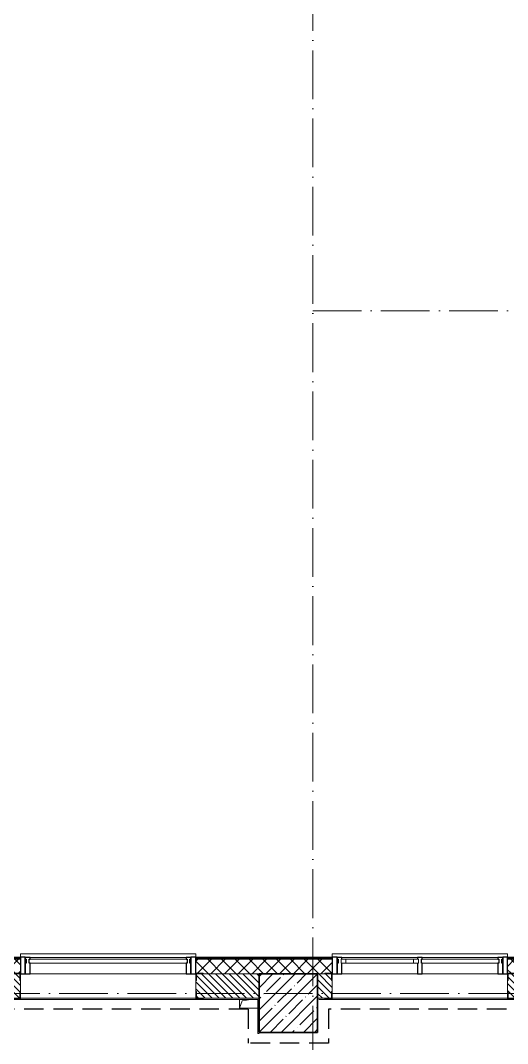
# Model space of a CAD drawing. Header units: millimetres. Extents: x -213536 to 1564669, y -45299 to 942238.
# Drawn here: x 464466 to 469466, y 513787 to 524283 of the extents above; entities that cross this region are included whole.
import ezdxf

# ---------------------------------------------------------------- set-up
doc = ezdxf.new("R2010")
doc.units = ezdxf.units.MM
for name, pattern in [('50_200_ШТРИХ_1Т_ш5_п1_п1_', [700, 500, -100, 0, -100]), ('Штрих короткий', [300, 150, -150]), ('Штриховая _2 мм - 1 мм_', [300, 200, -100])]:
    doc.linetypes.add(name, pattern=pattern)
for name, color, linetype, lineweight in [('0-1', 7, 'Continuous', 5), ('0-2', 7, 'Continuous', 9), ('3) ЖБ 4м', 3, 'Continuous', 30), ('Импосты витража', 7, 'Continuous', 9), ('Импосты витража-1', 7, 'Continuous', 25), ('Каркас_Импост', 7, 'Continuous', 13), ('Каркас_Импост-1', 7, 'Continuous', 9), ('Несущие колонны', 7, 'Continuous', 9), ('Несущие колонны-1', 7, 'Continuous', 35), ('Обобщенные модели', 7, 'Continuous', 9), ('Общие ребра', 7, 'Continuous', 9), ('Окна', 7, 'Continuous', 9), ('Оси-2', 7, '50_200_ШТРИХ_1Т_ш5_п1_п1_', 9), ('Остекление-1', 7, 'Continuous', 9), ('Перемычка-1', 7, 'Штрих короткий', 9), ('Стены', 7, 'Continuous', 9), ('Стены-1', 7, 'Continuous', 13), ('Штриховка разреза-1', 7, 'Continuous', 9)]:
    doc.layers.add(name, color=color, linetype=linetype, lineweight=lineweight)
doc.layers.add('СТ-1_1', color=7, linetype='Штриховая _2 мм - 1 мм_', lineweight=90, true_color=0x888888)
doc.layers.get('0-2').off()
pattern_1 = [(135, (0, 0), (-35.35534, -35.35534), [])]

# ---------------------------------------------------------------- blocks, each defined once
blk = doc.blocks.new('Ос 3 эт верх часть')
at = {"layer": 'Оси-2'}
for p, q in [((467466, 535177.6), (467466, 499613)), ((467466, 521302.4), (535374.3, 521302.4)), ((535374.3, 514302.4), (426847.2, 514302.4))]:
    blk.add_line(p, q, dxfattribs=at)
blk = doc.blocks.new('BSC_Колонна _Прямоугольная - 600х600-V75-АИ2_03_План отделки стен 3-го этажа _Часть 1_')
at = {"layer": 'Несущие колонны'}
h = blk.add_hatch(dxfattribs=at)
h.set_pattern_fill('FP_72', color=256, style=0, pattern_type=2)
h.set_pattern_definition([(45, (-38050, -69300), (-114.04925, 114.04925), []), (45, (-37935.95, -69300), (-114.04925, 114.04925), [201.613, -40.323, 3.353, -36.97])])
h.paths.add_polyline_path([(-300, -300), (300, -300), (300, 300), (-300, 300)], flags=0)
at = {"layer": 'Несущие колонны-1'}
for p, q in [((300, 300), (-300, 300)), ((-300, 300), (-300, -300)), ((300, -300), (300, 300)), ((-300, -300), (300, -300))]:
    blk.add_line(p, q, dxfattribs=at)
blk = doc.blocks.new('Проем_Дверь_Прямоугольный - 1800х2700h_оконные проемы-25805030-АИ2_03_План отделки стен 3-го этажа _Часть 1_')
at = {"layer": 'Перемычка-1'}
for p, q in [((900, 125), (-900, 125)), ((900, -125), (-900, -125))]:
    blk.add_line(p, q, dxfattribs=at)
blk = doc.blocks.new('Фахверк_СКБ_Уголок - 250_2700-27497298-АИ2_03_План отделки стен 3-го этажа _Часть 1_')
at = {"layer": 'Обобщенные модели'}
for p, q in [((200, 181), (125, 181)), ((125, 181), (125, 106)), ((125, 106), (131, 106)), ((131, 106), (131, 175)), ((131, 175), (200, 175)), ((200, 175), (200, 181)), ((131, -6), (125, -6)), ((125, -6), (125, -81)), ((125, -81), (200, -81)), ((131, -75), (131, -6)), ((200, -75), (131, -75)), ((200, -81), (200, -75))]:
    blk.add_line(p, q, dxfattribs=at)
blk = doc.blocks.new('Фахверк_СКБ_Уголок - 250_2700-27509033-АИ2_03_План отделки стен 3-го этажа _Часть 1_')
at = {"layer": 'Обобщенные модели'}
for p, q in [((125, 181), (50, 181)), ((50, 181), (50, 175)), ((50, 175), (119, 175)), ((119, 175), (119, 106)), ((119, 106), (125, 106)), ((125, 106), (125, 181)), ((119, -75), (50, -75)), ((50, -75), (50, -81)), ((50, -81), (125, -81)), ((125, -6), (119, -6)), ((119, -6), (119, -75)), ((125, -81), (125, -6))]:
    blk.add_line(p, q, dxfattribs=at)
blk = doc.blocks.new('Фахверк_СКБ_Уголок - 250_2700_1-27501432-АИ2_03_План отделки стен 3-го этажа _Часть 1_')
at = {"layer": 'Обобщенные модели'}
for p, q in [((200, 181), (125, 181)), ((125, 181), (125, 106)), ((125, 106), (131, 106)), ((131, 106), (131, 175)), ((131, 175), (200, 175)), ((200, 175), (200, 181)), ((131, -6), (125, -6)), ((125, -6), (125, -81)), ((125, -81), (200, -81)), ((131, -75), (131, -6)), ((200, -75), (131, -75)), ((200, -81), (200, -75))]:
    blk.add_line(p, q, dxfattribs=at)
blk = doc.blocks.new('PNS_Панель прямоугольная1 - Нр_Стекло - 40мм-25293744-АИ2_03_План отделки стен 3-го этажа _Часть 1_')
at = {"layer": 'Остекление-1'}
for p, q in [((-800, 40), (800, 40)), ((-810, 0), (810, 0)), ((800, 0), (-800, 0))]:
    blk.add_line(p, q, dxfattribs=at)
blk = doc.blocks.new('Прямоугольный импост - Импост структурный с накладкой - 150мм-25651488-АИ2_03_План отделки стен 3-го этажа _Часть 1_')
at = {"layer": 'Импосты витража'}
for p, q in [((26050, 70600), (26050, 72200)), ((26217, 70600), (26217, 72200))]:
    blk.add_line(p, q, dxfattribs=at)
blk = doc.blocks.new('Прямоугольный импост - Импост структурный с накладкой - 150мм-25896089-АИ2_03_План отделки стен 3-го этажа _Часть 1_')
at = {"layer": 'Импосты витража-1'}
for p, q in [((-25, 0), (-25, 17)), ((-25, 17), (25, 17)), ((-15, 0), (-25, 0)), ((-15, -40), (-15, 0)), ((25, 0), (15, 0)), ((15, 0), (15, -40)), ((25, 17), (25, 0)), ((-25, -150), (-25, -40)), ((-25, -40), (-15, -40)), ((15, -40), (25, -40)), ((25, -40), (25, -150)), ((25, -150), (-25, -150))]:
    blk.add_line(p, q, dxfattribs=at)
blk = doc.blocks.new('Прямоугольный импост - Откос СФТК_50х170 мм-27754338-АИ2_03_План отделки стен 3-го этажа _Часть 1_')
at = {"layer": 'Импосты витража-1'}
for p, q in [((0, 20), (-50, 20)), ((-50, 20), (-50, -150)), ((0, -144), (0, 20)), ((-50, -150), (0, -150))]:
    blk.add_line(p, q, dxfattribs=at)
blk = doc.blocks.new('Прямоугольный импост - Откос СФТК_50х170 мм-31904755-АИ2_03_План отделки стен 3-го этажа _Часть 1_')
at = {"layer": 'Импосты витража-1'}
for p, q in [((-50, 20), (0, 20)), ((-50, -150), (-50, 20)), ((0, 20), (0, -144)), ((0, -150), (-50, -150))]:
    blk.add_line(p, q, dxfattribs=at)
blk = doc.blocks.new('PNS_Панель прямоугольная2 - Нр_Стекло - 40мм-26243474-АИ2_03_План отделки стен 3-го этажа _Часть 1_')
at = {"layer": 'Каркас_Импост'}
for p, q in [((-397.5, 0), (-397.5, 40)), ((-397.5, 40), (-347.5, 40)), ((-347.5, 40), (-347.5, 0)), ((397.5, 40), (347.5, 40)), ((347.5, 40), (347.5, 0)), ((397.5, 0), (397.5, 40)), ((-347.5, 0), (-397.5, 0)), ((347.5, 0), (397.5, 0))]:
    blk.add_line(p, q, dxfattribs=at)
at = {"layer": 'Каркас_Импост-1'}
for p, q in [((-347.5, 40), (347.5, 40)), ((-347.5, 0), (347.5, 0))]:
    blk.add_line(p, q, dxfattribs=at)
blk = doc.blocks.new('Прямоугольный импост - Импост структурный с накладкой - 150мм-25647633-АИ2_03_План отделки стен 3-го этажа _Часть 1_')
at = {"layer": 'Импосты витража-1'}
for p, q in [((-25, 0), (-25, 17)), ((-25, 17), (25, 17)), ((-15, 0), (-25, 0)), ((-15, -40), (-15, 0)), ((25, 17), (25, 0)), ((-25, -150), (-25, -40)), ((-25, -40), (-15, -40)), ((25, -40), (25, -150)), ((25, -150), (-25, -150))]:
    blk.add_line(p, q, dxfattribs=at)
blk = doc.blocks.new('Прямоугольный импост - Импост структурный с накладкой - 150мм-25647642-АИ2_03_План отделки стен 3-го этажа _Часть 1_')
at = {"layer": 'Импосты витража'}
for p, q in [((78475, 87667), (77700, 87667)), ((78475, 87500), (77700, 87500))]:
    blk.add_line(p, q, dxfattribs=at)
blk = doc.blocks.new('Прямоугольный импост - Импост структурный с накладкой - 150мм-V149-АИ2_03_План отделки стен 3-го этажа _Часть 1_')
at = {"layer": 'Импосты витража-1'}
for p, q in [((-25, 0), (-25, 17)), ((-25, 17), (25, 17)), ((25, 0), (15, 0)), ((15, 0), (15, -40)), ((25, 17), (25, 0)), ((-25, -150), (-25, -40)), ((15, -40), (25, -40)), ((25, -40), (25, -150)), ((25, -150), (-25, -150))]:
    blk.add_line(p, q, dxfattribs=at)
blk = doc.blocks.new('PNS_Панель прямоугольная1 - Нр_Стекло - 40мм-25259299-АИ2_03_План отделки стен 3-го этажа _Часть 1_')
at = {"layer": 'Остекление-1'}
for p, q in [((-387.5, 40), (387.5, 40)), ((-397.5, 0), (397.5, 0)), ((387.5, 0), (-387.5, 0))]:
    blk.add_line(p, q, dxfattribs=at)
blk = doc.blocks.new('Прямоугольный импост - Импост структурный с накладкой - 150мм-25647644-АИ2_03_План отделки стен 3-го этажа _Часть 1_')
at = {"layer": 'Импосты витража-1'}
for p, q in [((-25, 0), (-25, 17)), ((-25, 17), (25, 17)), ((-15, 0), (-25, 0)), ((-15, -40), (-15, 0)), ((25, 0), (15, 0)), ((15, 0), (15, -40)), ((25, 17), (25, 0)), ((-25, -150), (-25, -40)), ((-25, -40), (-15, -40)), ((15, -40), (25, -40)), ((25, -40), (25, -150)), ((25, -150), (-25, -150))]:
    blk.add_line(p, q, dxfattribs=at)
blk = doc.blocks.new('Прямоугольный импост - Откос СФТК_50х170 мм-V184-АИ2_03_План отделки стен 3-го этажа _Часть 1_')
at = {"layer": 'Импосты витража-1'}
for p, q in [((-50, 20), (0, 20)), ((-50, -150), (-50, 20)), ((0, 20), (0, -144)), ((0, -150), (-50, -150))]:
    blk.add_line(p, q, dxfattribs=at)
blk = doc.blocks.new('Прямоугольный импост - Откос СФТК_50х170 мм-V185-АИ2_03_План отделки стен 3-го этажа _Часть 1_')
at = {"layer": 'Импосты витража-1'}
for p, q in [((0, 20), (-50, 20)), ((-50, 20), (-50, -150)), ((0, -144), (0, 20)), ((-50, -150), (0, -150))]:
    blk.add_line(p, q, dxfattribs=at)
blk = doc.blocks.new('AR_Отверстие прямоугольное _в плите_ - AR_Отверстие прямоугольное _в плите_-V223-АИ2_03_План отделки стен 3-го этажа _Часть 1_')
at = {"layer": 'Обобщенные модели'}
for p, q in [((-100, 38), (-100, -50)), ((-100, -50), (-75, 25)), ((-75, 25), (16, 38)), ((-100, -50), (88, -50))]:
    blk.add_line(p, q, dxfattribs=at)
blk = doc.blocks.new('Отлив_СКБ - Отлив витража_СФТК-31884011-АИ2_03_План отделки стен 3-го этажа _Часть 1_')
at = {"layer": 'Окна'}
for p, q in [((0, 3), (0, 37)), ((1800, 37), (0, 37)), ((50, 2), (1750, 2)), ((1800, 37), (1800, 3))]:
    blk.add_line(p, q, dxfattribs=at)
blk = doc.blocks.new('0125-Р-ОО-Ш2-АР-о_23_10_2024_rvt-1-АИ2_03_План отделки стен 3-го этажа _Часть 1_')
at = {"layer": 'Штриховка разреза-1'}
h = blk.add_hatch(dxfattribs=at)
h.set_pattern_fill('FP_50', color=256, style=0, pattern_type=2)
h.set_pattern_definition([(45, (0, 0), (-70.71068, 70.71068), []), (135, (0, 0), (-70.71068, -70.71068), [])])
h.paths.add_polyline_path([(47550, 69600), (47550, 69750), (46700, 69750), (46700, 69600), (47400, 69600)], flags=0)
h.paths.add_polyline_path([(44300, 69600), (44900, 69600), (44900, 69750), (43500, 69750), (43500, 69606), (43575, 69606), (43575, 69600), (43631, 69600)], flags=0)
h.paths.add_polyline_path([(41600, 69600), (41625, 69600), (41625, 69606), (41700, 69606), (41700, 69750), (40300, 69750), (40300, 69606), (40375, 69606), (40375, 69600), (41000, 69600)], flags=0)
h.paths.add_polyline_path([(38425, 69600), (38425, 69606), (38500, 69606), (38500, 69750), (37100, 69750), (37100, 69606), (37175, 69606), (37175, 69600), (38350, 69600)], flags=0)
h.paths.add_polyline_path([(34750, 69600), (35225, 69600), (35225, 69606), (35300, 69606), (35300, 69750), (33900, 69750), (33900, 69606), (33975, 69606), (33975, 69600), (34209, 69600)], flags=0)
h.paths.add_polyline_path([(31600, 69600), (32025, 69600), (32025, 69606), (32100, 69606), (32100, 69750), (30700, 69750), (30700, 69606), (30775, 69606), (30775, 69600), (31383, 69600)], flags=0)
h.paths.add_polyline_path([(28825, 69600), (28825, 69606), (28900, 69606), (28900, 69750), (26200, 69750), (26200, 69600), (27614, 69600)], flags=0)
h = blk.add_hatch(dxfattribs=at)
h.set_pattern_fill('FP_1', color=256, style=0, pattern_type=2)
h.set_pattern_definition(pattern_1)
h.paths.add_polyline_path([(37750, 69350), (37750, 69600), (37106, 69600), (37106, 69531), (37100, 69531), (37100, 69419), (37106, 69419), (37106, 69350), (37356, 69350)], flags=0)
h.paths.add_polyline_path([(35294, 69350), (35294, 69419), (35300, 69419), (35300, 69531), (35294, 69531), (35294, 69600), (34750, 69600), (34750, 69350), (35225, 69350)], flags=0)
h = blk.add_hatch(dxfattribs=at)
h.set_pattern_fill('FP_1', color=256, style=0, pattern_type=2)
h.set_pattern_definition(pattern_1)
h.paths.add_polyline_path([(41000, 69350), (41000, 69600), (40306, 69600), (40306, 69531), (40300, 69531), (40300, 69419), (40306, 69419), (40306, 69350), (40805, 69350)], flags=0)
h.paths.add_polyline_path([(38494, 69350), (38494, 69419), (38500, 69419), (38500, 69531), (38494, 69531), (38494, 69600), (38350, 69600), (38350, 69350), (38425, 69350)], flags=0)
at = {"layer": 'Общие ребра'}
for p, q in [((35300, 69762), (33900, 69762)), ((35300, 69756), (33900, 69756)), ((33900, 69750), (35300, 69750)), ((35300, 69750), (33900, 69750)), ((38500, 69762), (37100, 69762)), ((38500, 69756), (37100, 69756)), ((37100, 69750), (38500, 69750)), ((38500, 69750), (37100, 69750)), ((41700, 69762), (40300, 69762)), ((41700, 69756), (40300, 69756)), ((40300, 69750), (41700, 69750)), ((41700, 69750), (40300, 69750)), ((37750, 69600), (37175, 69600)), ((37175, 69600), (37750, 69600))]:
    blk.add_line(p, q, dxfattribs=at)
at = {"layer": 'Стены'}
for p, q in [((37100, 69350), (35300, 69350)), ((40300, 69350), (38500, 69350))]:
    blk.add_line(p, q, dxfattribs=at)
at = {"layer": 'Стены-1'}
for p, q in [((35300, 69770), (33900, 69770)), ((35300, 69750), (35300, 69770)), ((35300, 69606), (35300, 69750)), ((38500, 69770), (37100, 69770)), ((37100, 69770), (37100, 69750)), ((37100, 69750), (37100, 69606)), ((38500, 69750), (38500, 69770)), ((38500, 69606), (38500, 69750)), ((41700, 69770), (40300, 69770)), ((40300, 69770), (40300, 69750)), ((40300, 69750), (40300, 69606)), ((38425, 69600), (38350, 69600)), ((38350, 69600), (38425, 69600)), ((35300, 69419), (35300, 69531)), ((37100, 69531), (37100, 69419)), ((38500, 69419), (38500, 69531)), ((40300, 69531), (40300, 69419)), ((37175, 69350), (37750, 69350)), ((38350, 69350), (38425, 69350))]:
    blk.add_line(p, q, dxfattribs=at)
at = {"layer": '0-2'}
for name, p in [('Отлив_СКБ - Отлив витража_СФТК-31884011-АИ2_03_План отделки стен 3-го этажа _Часть 1_', (35300, 69767)), ('Отлив_СКБ - Отлив витража_СФТК-31884011-АИ2_03_План отделки стен 3-го этажа _Часть 1_', (38500, 69767)), ('Прямоугольный импост - Откос СФТК_50х170 мм-27754338-АИ2_03_План отделки стен 3-го этажа _Часть 1_', (37100, 69750)), ('Прямоугольный импост - Импост структурный с накладкой - 150мм-25647642-АИ2_03_План отделки стен 3-го этажа _Часть 1_', (-39100, -17900)), ('Прямоугольный импост - Импост структурный с накладкой - 150мм-25647642-АИ2_03_План отделки стен 3-го этажа _Часть 1_', (-38275, -17900)), ('Прямоугольный импост - Откос СФТК_50х170 мм-V185-АИ2_03_План отделки стен 3-го этажа _Часть 1_', (40300, 69750)), ('Проем_Дверь_Прямоугольный - 1800х2700h_оконные проемы-25805030-АИ2_03_План отделки стен 3-го этажа _Часть 1_', (36200, 69475)), ('BSC_Колонна _Прямоугольная - 600х600-V75-АИ2_03_План отделки стен 3-го этажа _Часть 1_', (38050, 69300)), ('Проем_Дверь_Прямоугольный - 1800х2700h_оконные проемы-25805030-АИ2_03_План отделки стен 3-го этажа _Часть 1_', (39400, 69475)), ('AR_Отверстие прямоугольное _в плите_ - AR_Отверстие прямоугольное _в плите_-V223-АИ2_03_План отделки стен 3-го этажа _Часть 1_', (37650, 69300))]:
    blk.add_blockref(name, p, dxfattribs=at)
at = {"layer": '0-2', "extrusion": (0, 0, -1)}
for name, p in [('Прямоугольный импост - Откос СФТК_50х170 мм-31904755-АИ2_03_План отделки стен 3-го этажа _Часть 1_', (-35300, 69750)), ('Прямоугольный импост - Импост структурный с накладкой - 150мм-25896089-АИ2_03_План отделки стен 3-го этажа _Часть 1_', (-35375, 69750)), ('Прямоугольный импост - Импост структурный с накладкой - 150мм-25896089-АИ2_03_План отделки стен 3-го этажа _Часть 1_', (-37025, 69750)), ('Прямоугольный импост - Откос СФТК_50х170 мм-V184-АИ2_03_План отделки стен 3-го этажа _Часть 1_', (-38500, 69750)), ('Прямоугольный импост - Импост структурный с накладкой - 150мм-V149-АИ2_03_План отделки стен 3-го этажа _Часть 1_', (-38575, 69750)), ('Прямоугольный импост - Импост структурный с накладкой - 150мм-25647633-АИ2_03_План отделки стен 3-го этажа _Часть 1_', (-39400, 69750)), ('Прямоугольный импост - Импост структурный с накладкой - 150мм-25647644-АИ2_03_План отделки стен 3-го этажа _Часть 1_', (-40225, 69750))]:
    blk.add_blockref(name, p, dxfattribs=at)
at = {"layer": '0-2'}
for name, p, rotation in [('PNS_Панель прямоугольная1 - Нр_Стекло - 40мм-25293744-АИ2_03_План отделки стен 3-го этажа _Часть 1_', (36200, 69750), 180), ('Прямоугольный импост - Импост структурный с накладкой - 150мм-25651488-АИ2_03_План отделки стен 3-го этажа _Часть 1_', (107600, 43550), 90.00000000000045), ('PNS_Панель прямоугольная2 - Нр_Стекло - 40мм-26243474-АИ2_03_План отделки стен 3-го этажа _Часть 1_', (38988, 69750), 180), ('PNS_Панель прямоугольная1 - Нр_Стекло - 40мм-25259299-АИ2_03_План отделки стен 3-го этажа _Часть 1_', (39813, 69750), 180), ('Фахверк_СКБ_Уголок - 250_2700-27497298-АИ2_03_План отделки стен 3-го этажа _Часть 1_', (35425, 69525), 180), ('Фахверк_СКБ_Уголок - 250_2700-27509033-АИ2_03_План отделки стен 3-го этажа _Часть 1_', (37225, 69525), 180), ('Фахверк_СКБ_Уголок - 250_2700_1-27501432-АИ2_03_План отделки стен 3-го этажа _Часть 1_', (38625, 69525), 180), ('Фахверк_СКБ_Уголок - 250_2700-27509033-АИ2_03_План отделки стен 3-го этажа _Часть 1_', (40425, 69525), 180)]:
    blk.add_blockref(name, p, dxfattribs=dict(at, rotation=rotation))
blk = doc.blocks.new('3этВверх')
at = {"layer": 'СТ-1_1', "lineweight": 25}
for p, q in [((466804, 514140), (464028, 514140)), ((466804, 514140), (466804, 513790)), ((467628, 514140), (467628, 513790)), ((470054, 514140), (467628, 514140)), ((467628, 513790), (466804, 513790))]:
    blk.add_line(p, q, dxfattribs=at)
at = {"layer": 'Стены'}
for p, q in [((464466, 514252), (466266, 514252)), ((466266, 514240), (464466, 514240)), ((467666, 514252), (469466, 514252)), ((469466, 514240), (467666, 514240))]:
    blk.add_line(p, q, dxfattribs=at)
at = {"layer": 'Стены-1'}
for p, q in [((463928, 514240), (464466, 514240)), ((464466, 514240), (464466, 514246)), ((466266, 514246), (466266, 514240)), ((466266, 514240), (466904, 514240)), ((466916, 514252), (466341, 514252)), ((466904, 514240), (466904, 513890)), ((467591, 514252), (467528, 514252)), ((467528, 514240), (467666, 514240)), ((467666, 514240), (467666, 514246)), ((469466, 514246), (469466, 514240)), ((469466, 514240), (470154, 514240)), ((466904, 513890), (466916, 513890))]:
    blk.add_line(p, q, dxfattribs=at)
at = {"layer": '0-1'}
blk.add_blockref('0125-Р-ОО-Ш2-АР-о_23_10_2024_rvt-1-АИ2_03_План отделки стен 3-го этажа _Часть 1_', (429166, 444902), dxfattribs=at)

msp = doc.modelspace()

# ---------------------------------------------------------------- block references
at = {"color": 5, "lineweight": 30}
msp.add_blockref('Ос 3 эт верх часть', (0, 0), dxfattribs=at)
at = {"layer": '3) ЖБ 4м'}
msp.add_blockref('3этВверх', (0, 0), dxfattribs=at)

doc.saveas('drawing.dxf')
